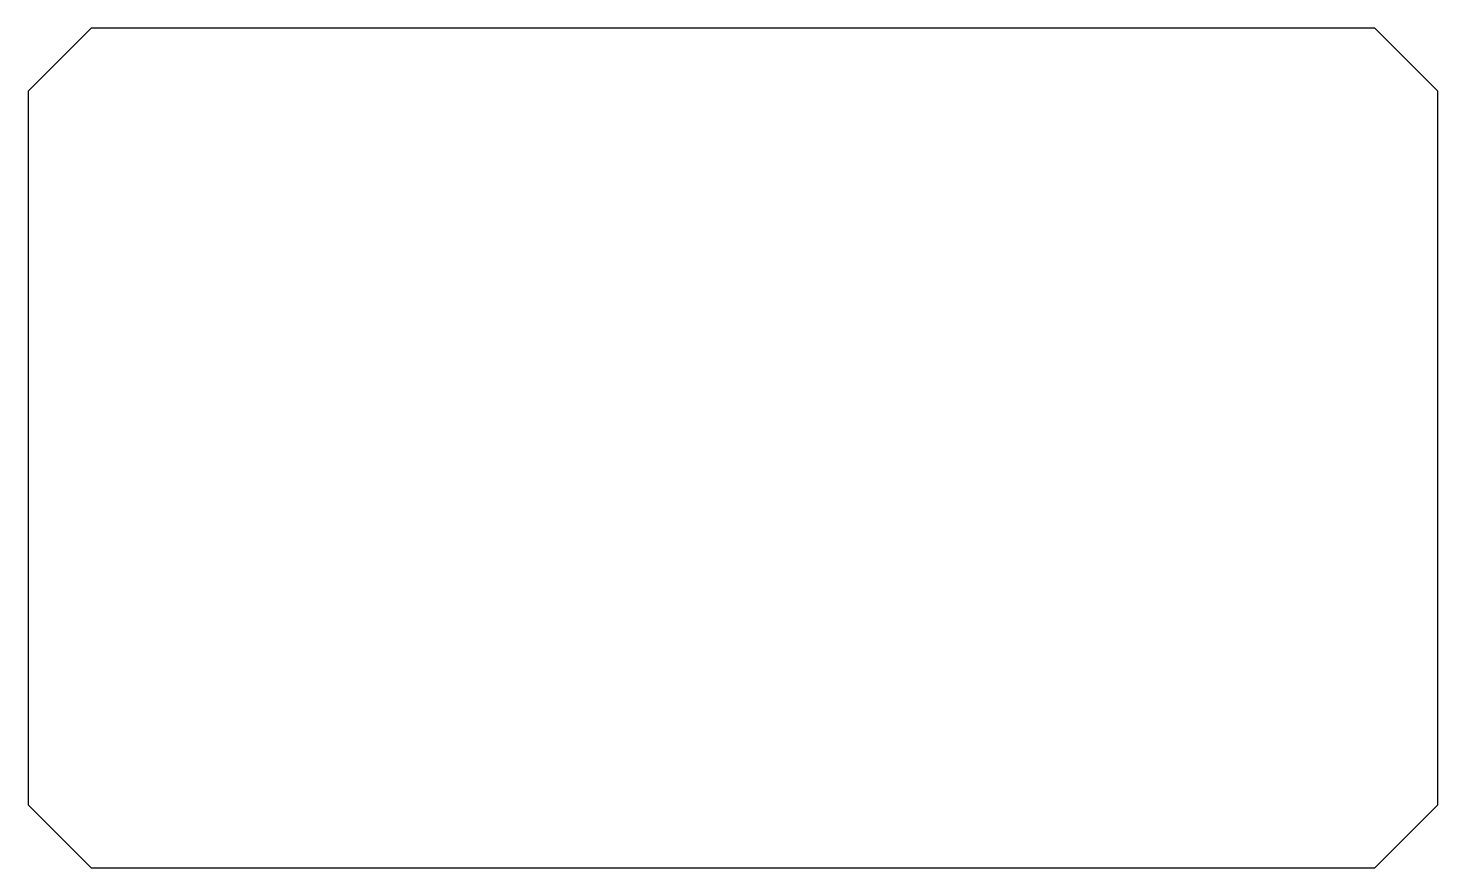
# Model space of a CAD drawing. Header units: inches. Extents: x 0 to 1.68, y 0 to 1.
import ezdxf

# ---------------------------------------------------------------- set-up
doc = ezdxf.new("R2010")
doc.units = ezdxf.units.IN
doc.header["$MEASUREMENT"] = 0

msp = doc.modelspace()

# ---------------------------------------------------------------- linework, layer by layer
for p, q in [((0, 0.925), (0.075, 1)), ((1.605, 1), (0.075, 1)), ((1.68, 0.925), (1.605, 1)), ((0, 0.925), (0, 0.075)), ((1.68, 0.075), (1.68, 0.925)), ((0, 0.075), (0.075, 0)), ((1.605, 0), (1.68, 0.075)), ((0.075, 0), (1.605, 0))]:
    msp.add_line(p, q)

doc.saveas('drawing.dxf')
